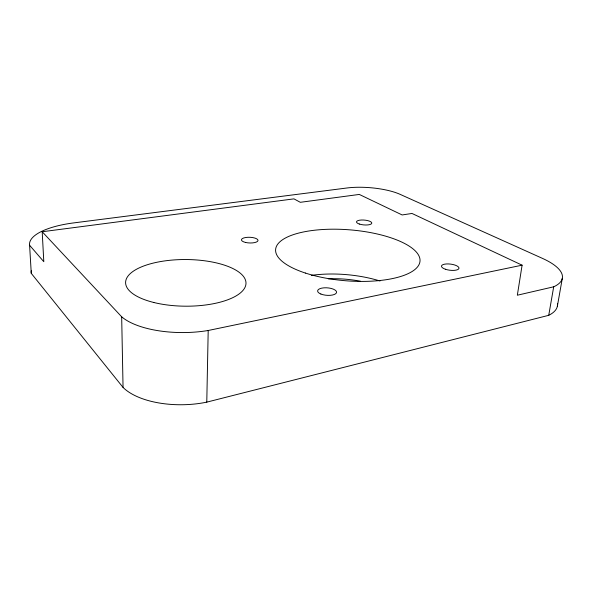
<?xml version="1.0" encoding="UTF-8"?>
<svg xmlns="http://www.w3.org/2000/svg" width="592" height="592" viewBox="0 0 592 592"><rect width="100%" height="100%" fill="white"/><g stroke="black" fill="none" stroke-linecap="round" stroke-linejoin="round"><path stroke-width="0.89" d="M206.778 402.138L208.199 330.491L522.1 265.179L517.341 295.216L553.698 286.802A63.218 21.527 8.2 0 0 542.516 258.408L400.088 194.339A39.264 11.426 4.7 0 0 346.949 187.99L73.719 222.903A62.7 21.194 -1.5 0 0 29.6 245.251L31.272 273.363L123.055 387.427A65.409 31.568 -0.8 0 0 206.778 402.138L548.732 315.314A62.449 23.029 8.7 0 0 557.486 303.6M548.732 315.314L553.698 286.802M557.361 306.234L562.304 278.344M29.6 245.251L43.801 261.701L42.195 231.746L293.958 198.868L300.314 202.309L359.292 194.435L402.146 214.955L411.98 213.453L522.1 265.179M42.195 231.746L121.671 316.794A67.481 27.706 0 0 0 208.199 330.491M121.671 316.794L123.055 387.427M328.294 278.839A57.698 23.288 4.8 0 1 360.609 281.259M311.34 275.369A70.907 28.653 4.8 0 1 379.99 280.993M31.272 273.363A61.938 22.681 -2 0 1 31.309 270.766M305.391 273.053A72.439 25.545 4.6 0 0 419.647 263.018A72.439 25.545 4.6 0 0 318.378 229.844A72.439 25.545 4.6 0 0 305.391 273.053M445.384 269.234A8.821 3.093 7.1 0 0 458.97 268.324A8.821 3.093 7.1 0 0 446.316 263.958A8.821 3.093 7.1 0 0 445.384 269.234M359.337 224.042A7.681 2.435 4.8 0 0 371.709 223.443A7.681 2.435 4.8 0 0 361.386 220.017A7.681 2.435 4.8 0 0 359.337 224.042M245.465 242.431A8.295 2.849 2.2 0 0 258.016 240.448A8.295 2.849 2.2 0 0 245.695 237.503A8.295 2.849 2.2 0 0 245.465 242.431M153.824 302.49A60.192 23.332 0.3 0 0 245.954 283.938A60.192 23.332 0.3 0 0 157.642 262.115A60.192 23.332 0.3 0 0 153.824 302.49M320.864 294.024A9.509 3.752 4.3 0 0 336.404 292.885A9.509 3.752 4.3 0 0 324.016 287.83A9.509 3.752 4.3 0 0 320.864 294.024"/></g></svg>
